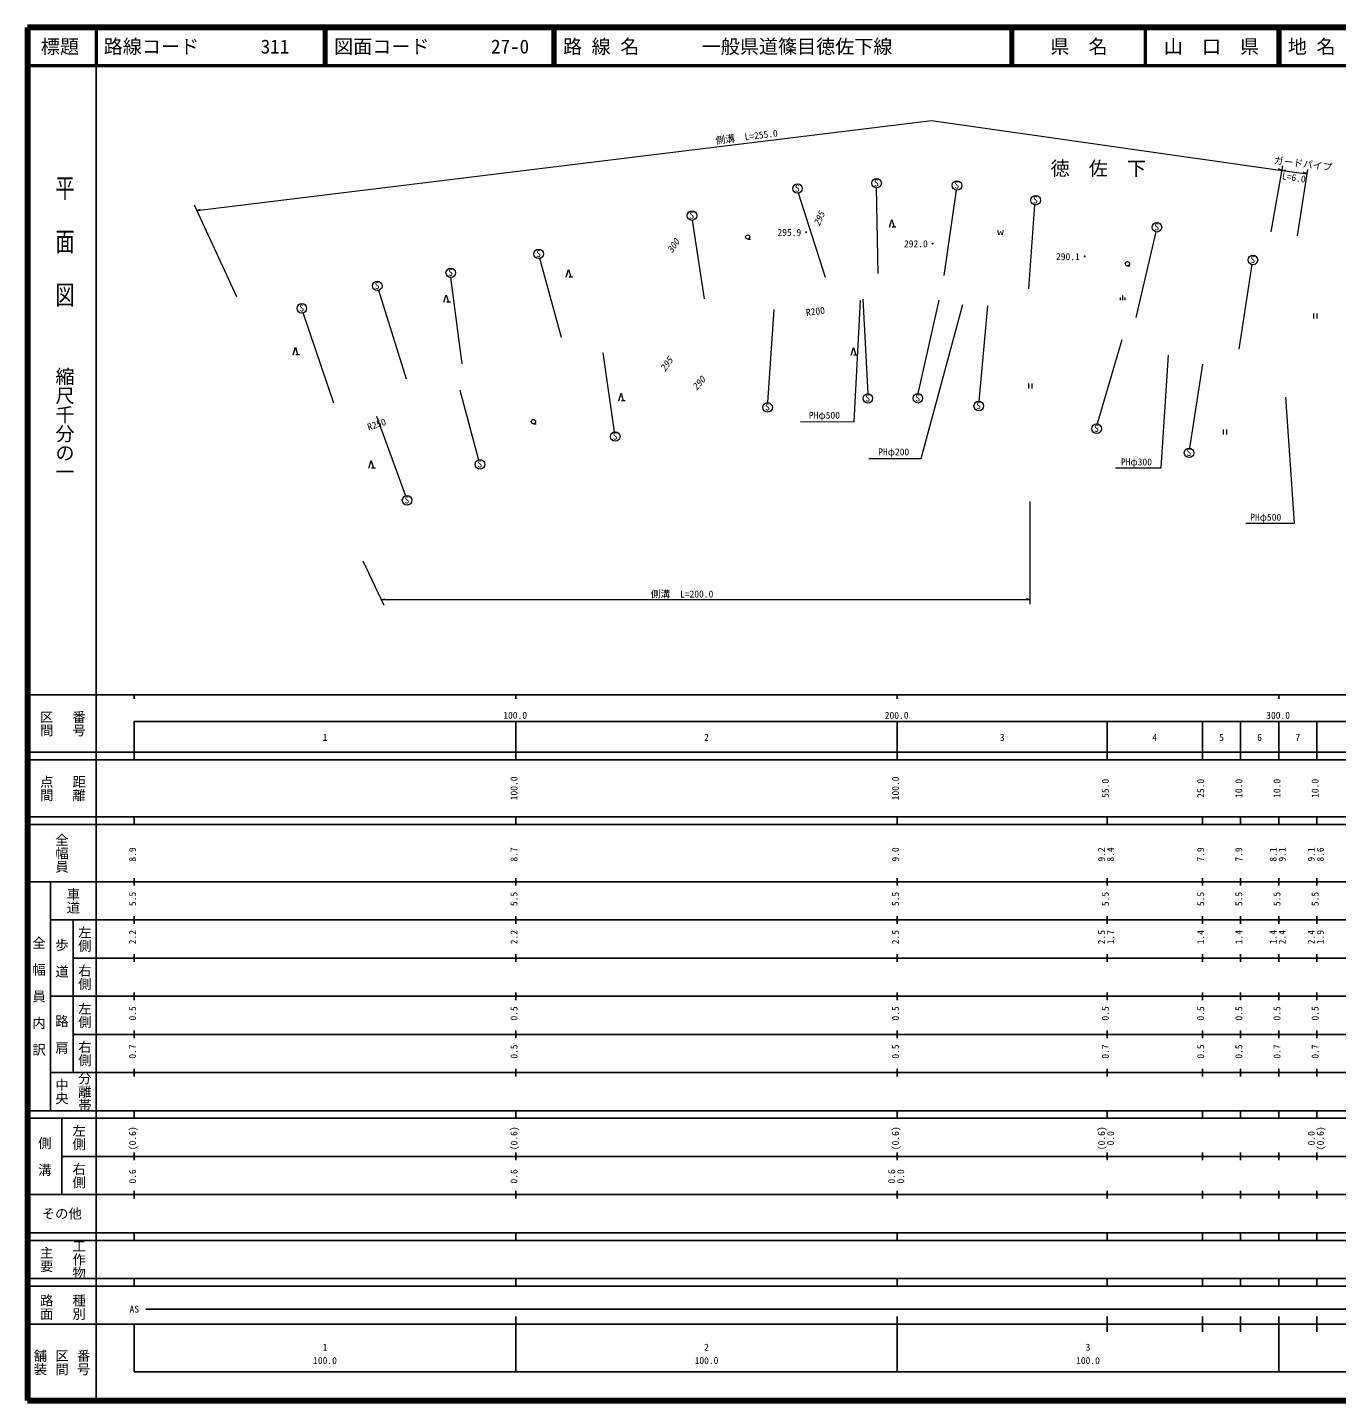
# Model space of a CAD drawing. Units: millimetres on the paper, with parts at other scales. Extents: x 40 to 680, y 20 to 380.
# Drawn here: x 40 to 383.2, y 20 to 380 of the extents above; entities that cross this region are included whole.
import ezdxf
from ezdxf.enums import TextEntityAlignment as Align

# ---------------------------------------------------------------- set-up
doc = ezdxf.new("R2010")
doc.units = ezdxf.units.MM
for name, color, linetype, lineweight in [('M-BGD', 7, 'Continuous', 13), ('M-STR-HTXT', 7, 'Continuous', 13), ('M-TTL', 2, 'Continuous', 140), ('M-TTL-BAND', 7, 'Continuous', 25), ('M-TTL-LINE', 7, 'Continuous', 50)]:
    doc.layers.add(name, color=color, linetype=linetype, lineweight=lineweight)
doc.layers.add('M-BMK-HTXT', color=7, linetype='Continuous')
doc.layers.add('M-TTL-TXT', color=7, linetype='Continuous')
doc.styles.add('@ＭＳ ゴシック', font='')
doc.styles.add('ＭＳ ゴシック', font='')
doc.styles.get('@ＭＳ ゴシック').set_extended_font_data('@MS Gothic')
doc.styles.get('ＭＳ ゴシック').set_extended_font_data('MS Gothic')

msp = doc.modelspace()

# ---------------------------------------------------------------- linework, layer by layer
at = {"layer": 'M-BGD'}
for p, q in [((249.22, 314.429), (242.16, 336.553)), ((263.042, 315.494), (262.595, 337.93)), ((280.3, 314.982), (283.546, 337.327)), ((302.469, 311.448), (304.091, 333.481)), ((217.496, 308.867), (214.315, 329.433)), ((265.951, 327.647), (266.551, 329.647)), ((266.551, 329.647), (267.151, 327.647)), ((267.651, 327.647), (266.651, 327.647)), ((228.792, 324.502), (229.542, 324.502)), ((330.673, 303.981), (335.845, 326.387)), ((179.979, 298.735), (174.275, 319.417)), ((328.345, 317.479), (329.095, 317.479)), ((357.664, 295.661), (361.011, 317.819)), ((153.992, 291.835), (150.996, 314.434)), ((181.218, 314.513), (181.818, 316.513)), ((181.818, 316.513), (182.418, 314.513)), ((182.918, 314.513), (181.918, 314.513)), ((139.382, 287.775), (132.096, 311.067)), ((149.184, 307.936), (149.784, 309.936)), ((149.784, 309.936), (150.384, 307.936)), ((327.154, 308.471), (327.154, 309.721)), ((150.884, 307.936), (149.884, 307.936)), ((235.689, 306.094), (234.019, 281.643)), ((258.966, 308.789), (260.297, 283.996)), ((278.892, 308.49), (273.411, 284.033)), ((291.636, 306.991), (289.361, 282.009)), ((326.529, 308.471), (326.529, 309.221)), ((327.779, 308.471), (327.779, 309.221)), ((120.343, 281.462), (112.236, 305.141)), ((377.093, 304.989), (377.093, 303.689)), ((378.068, 303.689), (378.068, 304.989)), ((109.62, 294.173), (110.22, 296.173)), ((110.22, 296.173), (110.82, 294.173)), ((255.918, 294.082), (256.518, 296.082)), ((256.518, 296.082), (257.118, 294.082)), ((326.881, 298.107), (320.432, 276.045)), ((111.32, 294.173), (110.32, 294.173)), ((190.798, 294.674), (193.823, 273.986)), ((257.618, 294.082), (256.618, 294.082)), ((347.987, 291.756), (344.612, 269.717)), ((153.341, 284.868), (158.232, 266.631)), ((302.393, 286.657), (302.393, 285.357)), ((303.368, 285.357), (303.368, 286.657)), ((194.991, 282.134), (195.591, 284.134)), ((195.591, 284.134), (196.191, 282.134)), ((196.691, 282.134), (195.691, 282.134)), ((131.453, 278.118), (139.096, 257.202)), ((172.62, 276.115), (173.37, 276.115)), ((353.424, 274.617), (353.424, 273.317)), ((354.399, 273.317), (354.399, 274.617)), ((129.503, 264.44), (130.103, 266.44)), ((130.103, 266.44), (130.703, 264.44)), ((131.203, 264.44), (130.203, 264.44))]:
    msp.add_line(p, q, dxfattribs=at)
for centre, radius in [((241.853, 337.764), 1.25), ((262.581, 339.179), 1.25), ((283.657, 338.572), 1.25), ((304.281, 334.717), 1.25), ((214.208, 330.679), 1.25), ((336.068, 327.617), 1.25), ((228.791, 325.065), 0.562), ((174.009, 320.639), 1.25), ((150.957, 315.683), 1.25), ((328.345, 318.042), 0.562), ((361.242, 319.047), 1.25), ((131.699, 312.252), 1.25), ((111.927, 306.353), 1.25), ((234.019, 280.393), 1.25), ((260.3, 282.746), 1.25), ((273.411, 282.783), 1.25), ((289.364, 280.759), 1.25), ((172.62, 276.677), 0.562), ((194.08, 272.762), 1.25), ((320.266, 274.806), 1.25), ((158.631, 265.446), 1.25), ((344.502, 268.472), 1.25), ((139.514, 256.024), 1.25)]:
    msp.add_circle(centre, radius, dxfattribs=at)
at = {"layer": 'M-STR-HTXT'}
for p, q in [((84.399, 331.998), (276.96, 355.594)), ((276.96, 355.594), (368.867, 342.531)), ((365.991, 326.437), (369.068, 343.68)), ((368.867, 342.531), (367.912, 342.919)), ((368.863, 342.531), (369.887, 342.646)), ((368.863, 342.531), (375.364, 341.657)), ((375.538, 342.781), (372.802, 325.389)), ((375.364, 341.657), (374.406, 342.038)), ((94.898, 309.356), (83.749, 333.4)), ((84.399, 331.998), (85.361, 332.367)), ((302.867, 228.771), (302.867, 255.756)), ((127.914, 240.133), (133.423, 228.504)), ((132.722, 229.984), (133.722, 230.234)), ((132.722, 229.984), (302.786, 229.984)), ((302.786, 229.984), (301.786, 230.234))]:
    msp.add_line(p, q, dxfattribs=at)
for points in [[(258.305, 308.398), (256.623, 276.597), (242.638, 276.516)], [(260.514, 266.949), (274.243, 266.945), (285.198, 307.356)], [(325.254, 264.564), (337.199, 264.557), (339.084, 294.075)], [(359.393, 250.067), (372.103, 250.064), (369.829, 283.035)]]:
    msp.add_lwpolyline(points, dxfattribs=at)
at = {"layer": 'M-TTL'}
for p, q in [((40, 380), (40, 20)), ((680, 380), (40, 380)), ((40, 20), (680, 20))]:
    msp.add_line(p, q, dxfattribs=at)
at = {"layer": 'M-TTL-BAND'}
for p, q in [((58, 370), (58, 20)), ((40, 205), (579, 205)), ((68, 205), (68, 204)), ((168, 205), (168, 204)), ((268, 205), (268, 204)), ((368, 205), (368, 204)), ((68, 198), (579, 198)), ((68, 198), (68, 188)), ((168, 188), (168, 198)), ((268, 188), (268, 198)), ((323, 188), (323, 198)), ((348, 188), (348, 198)), ((358, 188), (358, 198)), ((368, 188), (368, 198)), ((378, 188), (378, 198)), ((40, 190), (579, 190)), ((40, 188), (579, 188)), ((40, 173), (579, 173)), ((68, 171), (68, 173)), ((168, 171), (168, 173)), ((268, 171), (268, 173)), ((323, 171), (323, 173)), ((348, 171), (348, 173)), ((358, 171), (358, 173)), ((368, 171), (368, 173)), ((378, 171), (378, 173)), ((40, 171), (579, 171)), ((40, 156), (579, 156)), ((46, 96), (46, 156)), ((68, 155), (68, 157)), ((168, 155), (168, 157)), ((268, 155), (268, 157)), ((323, 155), (323, 157)), ((348, 155), (348, 157)), ((358, 155), (358, 157)), ((368, 155), (368, 157)), ((378, 155), (378, 157)), ((46, 146), (579, 146)), ((52, 146), (52, 106)), ((68, 145), (68, 147)), ((168, 145), (168, 147)), ((268, 145), (268, 147)), ((323, 145), (323, 147)), ((348, 145), (348, 147)), ((358, 145), (358, 147)), ((368, 145), (368, 147)), ((378, 145), (378, 147)), ((68, 135), (68, 137)), ((168, 135), (168, 137)), ((268, 135), (268, 137)), ((323, 135), (323, 137)), ((348, 135), (348, 137)), ((358, 135), (358, 137)), ((368, 135), (368, 137)), ((378, 135), (378, 137)), ((52, 136), (579, 136)), ((46, 126), (579, 126)), ((68, 125), (68, 127)), ((168, 125), (168, 127)), ((268, 125), (268, 127)), ((323, 125), (323, 127)), ((348, 125), (348, 127)), ((358, 125), (358, 127)), ((368, 125), (368, 127)), ((378, 125), (378, 127)), ((52, 116), (579, 116)), ((68, 115), (68, 117)), ((168, 115), (168, 117)), ((268, 115), (268, 117)), ((323, 115), (323, 117)), ((348, 115), (348, 117)), ((358, 115), (358, 117)), ((368, 115), (368, 117)), ((378, 115), (378, 117)), ((46, 106), (579, 106)), ((68, 105), (68, 107)), ((168, 105), (168, 107)), ((268, 105), (268, 107)), ((323, 105), (323, 107)), ((348, 105), (348, 107)), ((358, 105), (358, 107)), ((368, 105), (368, 107)), ((378, 105), (378, 107)), ((40, 96), (579, 96)), ((40, 94), (579, 94)), ((49, 94), (49, 74)), ((68, 94), (68, 96)), ((168, 94), (168, 96)), ((268, 94), (268, 96)), ((323, 94), (323, 96)), ((348, 94), (348, 96)), ((358, 94), (358, 96)), ((368, 94), (368, 96)), ((378, 94), (378, 96)), ((49, 84), (579, 84)), ((68, 83), (68, 85)), ((168, 83), (168, 85)), ((268, 83), (268, 85)), ((323, 83), (323, 85)), ((348, 83), (348, 85)), ((358, 83), (358, 85)), ((368, 83), (368, 85)), ((378, 83), (378, 85)), ((40, 74), (579, 74)), ((68, 73), (68, 75)), ((168, 73), (168, 75)), ((268, 73), (268, 75)), ((323, 73), (323, 75)), ((348, 73), (348, 75)), ((358, 73), (358, 75)), ((368, 73), (368, 75)), ((378, 73), (378, 75)), ((40, 64), (579, 64)), ((40, 62), (579, 62)), ((68, 62), (68, 64)), ((168, 62), (168, 64)), ((268, 62), (268, 64)), ((323, 62), (323, 64)), ((348, 62), (348, 64)), ((358, 62), (358, 64)), ((368, 62), (368, 64)), ((378, 62), (378, 64)), ((40, 52), (579, 52)), ((68, 50), (68, 52)), ((168, 50), (168, 52)), ((268, 50), (268, 52)), ((323, 50), (323, 52)), ((348, 50), (348, 52)), ((358, 50), (358, 52)), ((368, 50), (368, 52)), ((378, 50), (378, 52)), ((40, 50), (579, 50)), ((71, 44), (502.5, 44)), ((40, 40), (579, 40)), ((68, 40), (68, 27.5)), ((168, 27.5), (168, 42)), ((268, 27.5), (268, 42)), ((323, 38), (323, 42)), ((348, 38), (348, 42)), ((358, 38), (358, 42)), ((368, 27.5), (368, 42)), ((378, 38), (378, 42)), ((68, 27.5), (579, 27.5))]:
    msp.add_line(p, q, dxfattribs=at)
at = {"layer": 'M-TTL-LINE'}
for p, q in [((58, 380), (58, 370)), ((117.75, 380), (117.75, 370)), ((118.25, 380), (118.25, 370)), ((177.75, 380), (177.75, 370)), ((178.25, 380), (178.25, 370)), ((297.75, 380), (297.75, 370)), ((298.25, 380), (298.25, 370)), ((333, 380), (333, 370)), ((367.75, 380), (367.75, 370)), ((368.25, 380), (368.25, 370)), ((40, 370), (680, 370))]:
    msp.add_line(p, q, dxfattribs=at)

# ---------------------------------------------------------------- texts
at = {"layer": 'M-BGD', "style": 'ＭＳ ゴシック'}
for s, p in [('S', (241.175, 336.391)), ('S', (261.902, 337.806)), ('S', (282.979, 337.199)), ('S', (303.602, 333.343)), ('S', (213.529, 329.305)), ('S', (335.389, 326.244)), ('S', (173.331, 319.265)), ('S', (360.564, 317.673)), ('S', (131.021, 310.878)), ('S', (150.279, 314.31)), ('S', (111.248, 304.979)), ('S', (233.34, 279.019)), ('S', (259.622, 281.372)), ('S', (272.733, 281.409)), ('S', (288.685, 279.386)), ('PHφ500', (244.85, 276.863)), ('S', (193.402, 271.389)), ('S', (319.587, 273.433)), ('S', (157.952, 264.072)), ('PHφ200', (263.009, 267.249)), ('PHφ300', (326.643, 264.621)), ('S', (343.824, 267.099)), ('S', (138.836, 254.65)), ('PHφ500', (360.524, 250.138))]:
    msp.add_text(s, height=1.833, dxfattribs=at).set_placement(p, align=Align.BOTTOM_LEFT)
at = {"layer": 'M-BGD', "style": 'ＭＳ ゴシック', "oblique": 15}
for s, rotation, p in [('295', 66.571, (247.522, 329.842)), ('300', 55.891, (209.278, 322.734)), ('295', 54.421, (207.497, 291.684)), ('290', 48.371, (215.949, 286.715))]:
    msp.add_text(s, height=1.833, rotation=rotation, dxfattribs=at).set_placement(p, align=Align.MIDDLE_CENTER)
at = {"layer": 'M-BGD', "style": 'ＭＳ ゴシック'}
for s, p in [('295.9・', (240.998, 326.264)), ('292.0・', (274.168, 323.284)), ('290.1・', (314.026, 319.91))]:
    msp.add_text(s, height=1.833, dxfattribs=at).set_placement(p, align=Align.MIDDLE_CENTER)
at = {"layer": 'M-BGD', "style": 'ＭＳ ゴシック', "width": 2}
msp.add_text('W', height=1.32, dxfattribs=at).set_placement((294.168, 325.166), align=Align.BOTTOM_LEFT)
at = {"layer": 'M-BGD', "style": 'ＭＳ ゴシック'}
for s, rotation, p in [('R200', 7.285, (246.55, 305.568)), ('R250', 18.391, (131.528, 275.935))]:
    msp.add_text(s, height=1.833, rotation=rotation, dxfattribs=at).set_placement(p, align=Align.MIDDLE_CENTER)
at = {"layer": 'M-BMK-HTXT', "style": 'ＭＳ ゴシック'}
msp.add_text('徳\u3000佐\u3000下', height=3.666, dxfattribs=at).set_placement((320.707, 343.044), align=Align.MIDDLE_CENTER)
at = {"layer": 'M-STR-HTXT', "style": 'ＭＳ ゴシック'}
for s, rotation, p in [('側溝\u3000L=255.0', 6.986, (220.525, 348.883)), ('ガードパイプ', 352.793, (366.556, 343.763)), ('L=6.0', 351.439, (368.679, 339.663))]:
    msp.add_text(s, height=1.833, rotation=rotation, dxfattribs=at).set_placement(p, align=Align.BOTTOM_LEFT)
msp.add_text('側溝\u3000L=200.0', height=1.833, dxfattribs=at).set_placement((203.363, 229.984), align=Align.BOTTOM_LEFT)
at = {"layer": 'M-TTL-BAND', "style": '@ＭＳ ゴシック', "width": 1.4}
msp.add_text('平  面  図', height=3.666, rotation=270, dxfattribs=at).set_placement((49.777, 306.475), align=Align.MIDDLE_RIGHT)
at = {"layer": 'M-TTL-BAND', "style": '@ＭＳ ゴシック'}
msp.add_text('縮尺千分の一', height=3.666, rotation=270, dxfattribs=at).set_placement((49.777, 261.03), align=Align.MIDDLE_RIGHT)
for s, p in [('区間', (45, 197.5)), ('番号', (53.5, 197.5)), ('点間', (45, 180.5)), ('距離', (53.5, 180.5)), ('全幅員', (49, 163.5)), ('車道', (52, 151)), ('左側', (55, 141)), ('全\u3000幅\u3000員\u3000内\u3000訳', (43, 126)), ('歩\u3000道', (49, 136)), ('右側', (55, 131)), ('左側', (55, 121)), ('路\u3000肩', (49, 116)), ('右側', (55, 111)), ('分離帯', (55, 101)), ('中央', (49, 101)), ('左側', (53.5, 89)), ('側\u3000溝', (44.5, 84)), ('右側', (53.5, 79)), ('工作物', (53.5, 57)), ('主要', (45, 57)), ('路面', (45, 44.5)), ('種別', (53.5, 44.5)), ('舗装', (43.333, 30)), ('区間', (49, 30)), ('番号', (54.667, 30))]:
    msp.add_text(s, height=2.566, rotation=270, dxfattribs=at).set_placement(p, align=Align.MIDDLE_CENTER)
at = {"layer": 'M-TTL-BAND', "style": 'ＭＳ ゴシック'}
for s, p in [('100.0', (167.844, 198.195)), ('200.0', (267.844, 198.195)), ('300.0', (367.844, 198.195)), ('1', (118, 192.405)), ('2', (218, 192.405)), ('3', (295.5, 192.405)), ('4', (335.5, 192.405)), ('5', (353, 192.405)), ('6', (363, 192.405)), ('7', (373, 192.405)), ('AS', (68, 42.5)), ('1', (118, 32.523)), ('2', (218, 32.523)), ('3', (318, 32.523)), ('100.0', (118, 29.033)), ('100.0', (218, 29.033)), ('100.0', (318, 29.033))]:
    msp.add_text(s, height=1.833, dxfattribs=at).set_placement(p, align=Align.BOTTOM_CENTER)
for s, p in [('100.0', (169, 180.5)), ('100.0', (269, 180.5)), ('55.0', (324, 180.5)), ('25.0', (349, 180.5)), ('10.0', (359, 180.5)), ('10.0', (369, 180.5)), ('10.0', (379, 180.5)), ('8.9', (69, 163.174)), ('8.7', (169, 163.174)), ('9.0', (269, 163.174)), ('9.2', (323, 163.174)), ('8.4', (325.37, 163.174)), ('7.9', (349, 163.174)), ('7.9', (359, 163.174)), ('8.1', (368, 163.174)), ('9.1', (370.37, 163.174)), ('9.1', (378, 163.174)), ('8.6', (380.37, 163.174)), ('5.5', (69, 151.5)), ('5.5', (169, 151.5)), ('5.5', (269, 151.5)), ('5.5', (324, 151.5)), ('5.5', (349, 151.5)), ('5.5', (359, 151.5)), ('5.5', (369, 151.5)), ('5.5', (379, 151.5)), ('2.2', (69, 141.5)), ('2.2', (169, 141.5)), ('2.5', (269, 141.5)), ('2.5', (323, 141.5)), ('1.7', (325.37, 141.5)), ('1.4', (349, 141.5)), ('1.4', (359, 141.5)), ('1.4', (368, 141.5)), ('2.4', (370.37, 141.5)), ('2.4', (378, 141.5)), ('1.9', (380.37, 141.5)), ('0.5', (69, 121.5)), ('0.5', (169, 121.5)), ('0.5', (269, 121.5)), ('0.5', (324, 121.5)), ('0.5', (349, 121.5)), ('0.5', (359, 121.5)), ('0.5', (369, 121.5)), ('0.5', (379, 121.5)), ('0.7', (69, 111.5)), ('0.5', (169, 111.5)), ('0.5', (269, 111.5)), ('0.7', (324, 111.5)), ('0.5', (349, 111.5)), ('0.5', (359, 111.5)), ('0.7', (369, 111.5)), ('0.7', (379, 111.5)), ('(0.6)', (69, 88.764)), ('(0.6)', (169, 88.764)), ('(0.6)', (269, 88.764)), ('(0.6)', (323, 88.764)), ('0.0', (325.37, 88.764)), ('0.0', (378, 88.764)), ('(0.6)', (380.37, 88.764)), ('0.6', (69, 78.764)), ('0.6', (169, 78.764)), ('0.6', (268, 78.764)), ('0.0', (270.37, 78.764))]:
    msp.add_text(s, height=1.833, rotation=90, dxfattribs=at).set_placement(p, align=Align.BOTTOM_CENTER)
msp.add_text('その他', height=2.566, dxfattribs=at).set_placement((49, 69), align=Align.MIDDLE_CENTER)
at = {"layer": 'M-TTL-TXT', "style": 'ＭＳ ゴシック'}
for s, p in [('標題', (48.5, 375)), ('県\u3000名', (315.625, 375)), ('山\u3000口\u3000県', (350.375, 375))]:
    msp.add_text(s, height=3.666, dxfattribs=at).set_placement(p, align=Align.MIDDLE_CENTER)
for s, p in [('路線コード', (60, 375)), ('311', (101.142, 375)), ('図面コード', (120.38, 375)), ('27-0', (161.521, 375)), ('路 線 名', (180.38, 375)), ('一般県道篠目徳佐下線', (216.734, 375)), ('地 名', (370.38, 375))]:
    msp.add_text(s, height=3.666, dxfattribs=at).set_placement(p, align=Align.MIDDLE_LEFT)

doc.saveas('drawing.dxf')
